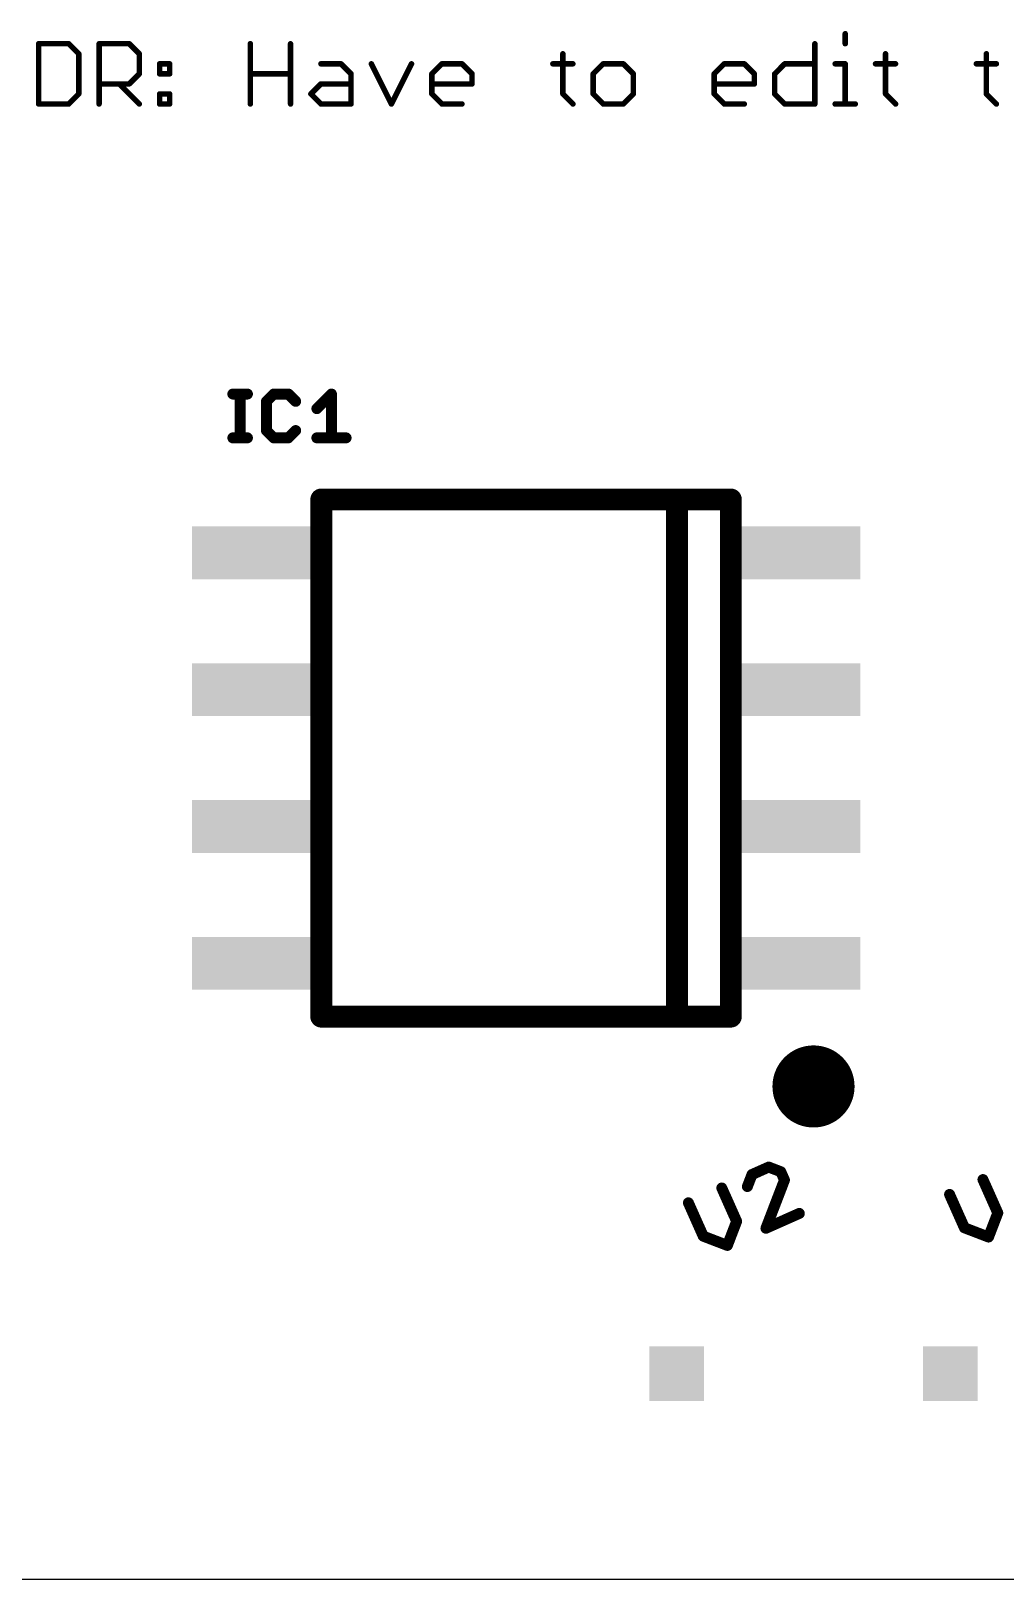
# Model space of a CAD drawing. Extents: x 0 to 102, y -4 to 29.
# Drawn here: x 50.02 to 59.05, y 0 to 14.37 of the extents above; entities that cross this region are included whole.
import ezdxf

# ---------------------------------------------------------------- set-up
doc = ezdxf.new("R2010")
doc.units = 0
for name, color, linetype in [('20', 53, 'CONTINUOUS'), ('21', 253, 'CONTINUOUS'), ('25', 253, 'CONTINUOUS'), ('51', 41, 'CONTINUOUS')]:
    doc.layers.add(name, color=color, linetype=linetype)

# ---------------------------------------------------------------- blocks, each defined once
blk = doc.blocks.new('RECT')
blk.add_solid([(-0.5, -0.5), (0.5, -0.5), (-0.5, 0.5), (0.5, 0.5)])

msp = doc.modelspace()

# ---------------------------------------------------------------- linework, layer by layer
at = {"layer": '20'}
msp.add_line((1.27, 0), (100.33, 0), dxfattribs=at)
at = {"layer": '21', "const_width": 0.2032}
for points in [[(52.71, 10.02), (56.51, 10.02)], [(56.51, 5.22), (52.71, 5.22)]]:
    msp.add_lwpolyline(points, dxfattribs=at)
at = {"layer": '21'}
for points, const_width in [([(52.71, 10.0708, 1), (52.71, 9.9692)], 0.1016), ([(56.51, 9.9692, 1), (56.51, 10.0708)], 0.1016), ([(52.71, 5.2708, 1), (52.71, 5.1692)], 0.1016), ([(56.51, 5.1692, 1), (56.51, 5.2708)], 0.1016), ([(57.277, 4.3815, 1), (57.277, 4.7625, 1), (57.277, 4.3815)], 0.381)]:
    msp.add_lwpolyline(points, format="xyb", dxfattribs=dict(at, const_width=const_width))
at = {"layer": '25', "const_width": 0.1016}
for points in [[(51.8894, 10.9985), (52.025, 10.9985)], [(51.9572, 10.5918), (51.9572, 10.9985)], [(52.2691, 10.9985), (52.2013, 10.9308)], [(52.2013, 10.9308), (52.2013, 10.6596)], [(52.4047, 10.9985), (52.2691, 10.9985)], [(52.4724, 10.9308), (52.4047, 10.9985)], [(52.669, 10.863), (52.8046, 10.9985)], [(52.8046, 10.9985), (52.8046, 10.5918)], [(51.8894, 10.5918), (52.025, 10.5918)], [(52.2013, 10.6596), (52.2691, 10.5918)], [(52.2691, 10.5918), (52.4047, 10.5918)], [(52.4047, 10.5918), (52.4724, 10.6596)], [(52.669, 10.5918), (52.9402, 10.5918)], [(56.7065, 3.7547), (56.6635, 3.6428)], [(56.8613, 3.8236), (56.7065, 3.7547)], [(56.8358, 3.2558), (57.0076, 3.7033)], [(56.9732, 3.7807), (56.8613, 3.8236)], [(57.0076, 3.7033), (56.9732, 3.7807)], [(58.9868, 3.398), (58.849, 3.7077)], [(56.5638, 3.3201), (56.4259, 3.6298)], [(58.5393, 3.5698), (58.6772, 3.2601)], [(56.1163, 3.4919), (56.2541, 3.1823)], [(58.9009, 3.1742), (58.9868, 3.398)], [(56.4779, 3.0964), (56.5638, 3.3201)], [(57.1455, 3.3936), (56.8358, 3.2558)], [(58.6772, 3.2601), (58.9009, 3.1742)], [(56.2541, 3.1823), (56.4779, 3.0964)]]:
    msp.add_lwpolyline(points, dxfattribs=at)
at = {"layer": '25', "const_width": 0.0508}
for points in [[(51.8894, 11.0239, 1), (51.8894, 10.9731)], [(51.9826, 10.9985, 1), (51.9318, 10.9985)], [(52.025, 10.9731, 1), (52.025, 11.0239)], [(52.2267, 10.9308, 1), (52.1759, 10.9308)], [(52.1833, 10.9487, 1), (52.2192, 10.9128)], [(52.2691, 11.0239, 1), (52.2691, 10.9731)], [(52.287, 10.9806, 1), (52.2511, 11.0165)], [(52.4226, 11.0165, 1), (52.3867, 10.9806)], [(52.4047, 10.9731, 1), (52.4047, 11.0239)], [(52.4545, 10.9128, 1), (52.4904, 10.9487)], [(52.83, 10.9985, 1), (52.7792, 10.9985)], [(52.8226, 10.9806, 1), (52.7867, 11.0165)], [(52.6511, 10.8809, 1), (52.687, 10.845)], [(51.8894, 10.6172, 1), (51.8894, 10.5664)], [(52.025, 10.5664, 1), (52.025, 10.6172)], [(52.2192, 10.6776, 1), (52.1833, 10.6416)], [(52.1759, 10.6596, 1), (52.2267, 10.6596)], [(52.2691, 10.6172, 1), (52.2691, 10.5664)], [(52.2511, 10.5738, 1), (52.287, 10.6098)], [(52.3867, 10.6098, 1), (52.4226, 10.5738)], [(52.4047, 10.5664, 1), (52.4047, 10.6172)], [(52.4904, 10.6416, 1), (52.4545, 10.6776)], [(52.669, 10.6172, 1), (52.669, 10.5664)], [(52.9402, 10.5664, 1), (52.9402, 10.6172)], [(51.9318, 10.5918, 1), (51.9826, 10.5918)], [(52.7792, 10.5918, 1), (52.83, 10.5918)], [(56.6961, 3.7779, 1), (56.7168, 3.7315)], [(56.7302, 3.7456, 1), (56.6827, 3.7638)], [(56.8704, 3.8473, 1), (56.8522, 3.7999)], [(56.8716, 3.8004, 1), (56.851, 3.8468)], [(56.9964, 3.791, 1), (56.95, 3.7703)], [(56.9641, 3.757, 1), (56.9823, 3.8044)], [(57.0313, 3.6942, 1), (56.9839, 3.7124)], [(56.9844, 3.6929, 1), (57.0308, 3.7136)], [(58.8722, 3.718, 1), (58.8258, 3.6973)], [(56.4491, 3.6401, 1), (56.4027, 3.6195)], [(56.6398, 3.6519, 1), (56.6872, 3.6337)], [(58.5625, 3.5801, 1), (58.5161, 3.5595)], [(56.1395, 3.5023, 1), (56.0931, 3.4816)], [(59.0105, 3.3889, 1), (58.9631, 3.4071)], [(56.5875, 3.311, 1), (56.5401, 3.3292)], [(56.5406, 3.3098, 1), (56.587, 3.3305)], [(57.1558, 3.3704, 1), (57.1352, 3.4168)], [(58.6863, 3.2839, 1), (58.6681, 3.2364)], [(58.9636, 3.3877, 1), (59.01, 3.4083)], [(56.2632, 3.206, 1), (56.245, 3.1586)], [(56.2309, 3.1719, 1), (56.2773, 3.1926)], [(56.8255, 3.279, 1), (56.8462, 3.2325)], [(56.8121, 3.2649, 1), (56.8596, 3.2466)], [(58.654, 3.2498, 1), (58.7004, 3.2705)], [(58.8772, 3.1833, 1), (58.9246, 3.1651)], [(58.8918, 3.1505, 1), (58.91, 3.198)], [(56.4542, 3.1055, 1), (56.5016, 3.0873)], [(56.4688, 3.0727, 1), (56.487, 3.1201)]]:
    msp.add_lwpolyline(points, format="xyb", dxfattribs=at)
at = {"layer": '51'}
for points, const_width in [([(57.5711, 14.3431), (57.5711, 14.2499)], 0.0508), ([(50.0874, 14.2499), (50.0874, 13.6906)], 0.0508), ([(50.367, 14.2499), (50.0874, 14.2499)], 0.0508), ([(50.4602, 14.1567), (50.367, 14.2499)], 0.0508), ([(50.6487, 13.6906), (50.6487, 14.2499)], 0.0508), ([(50.6487, 14.2499), (50.9283, 14.2499)], 0.0508), ([(50.9283, 14.2499), (51.0215, 14.1567)], 0.0508), ([(52.0519, 13.6906), (52.0519, 14.2499)], 0.0508), ([(52.4248, 14.2499), (52.4248, 13.6906)], 0.0508), ([(57.2895, 14.2499), (57.2895, 13.6906)], 0.0508), ([(50.4602, 13.7838), (50.4602, 14.1567)], 0.0508), ([(51.0215, 14.1567), (51.0215, 13.9702)], 0.0508), ([(51.21, 14.0635), (51.3032, 14.0635)], 0.0508), ([(51.21, 13.9702), (51.21, 14.0635)], 0.0508), ([(51.3032, 14.0635), (51.3032, 13.9702)], 0.0508), ([(52.7065, 14.0635), (52.8929, 14.0635)], 0.0508), ([(52.8929, 14.0635), (52.9861, 13.9702)], 0.0508), ([(53.1746, 14.0635), (53.361, 13.6906)], 0.0508), ([(53.361, 13.6906), (53.5474, 14.0635)], 0.0508), ([(53.7359, 13.9702), (53.8291, 14.0635)], 0.0508), ([(53.8291, 14.0635), (54.0155, 14.0635)], 0.0508), ([(54.0155, 14.0635), (54.1087, 13.9702)], 0.0508), ([(54.8585, 14.0635), (55.0449, 14.0635)], 0.0508), ([(54.9517, 14.1567), (54.9517, 13.7838)], 0.0508), ([(55.3259, 14.0635), (55.2327, 13.9702)], 0.0508), ([(55.5123, 14.0635), (55.3259, 14.0635)], 0.0508), ([(55.6055, 13.9702), (55.5123, 14.0635)], 0.0508), ([(56.3553, 13.9702), (56.4485, 14.0635)], 0.0508), ([(56.4485, 14.0635), (56.635, 14.0635)], 0.0508), ([(56.635, 14.0635), (56.7282, 13.9702)], 0.0508), ([(56.9166, 13.9702), (57.0098, 14.0635)], 0.0508), ([(57.0098, 14.0635), (57.2895, 14.0635)], 0.0508), ([(57.4779, 14.0635), (57.5711, 14.0635)], 0.0508), ([(57.5711, 14.0635), (57.5711, 13.6906)], 0.0508), ([(57.8521, 14.0635), (58.0386, 14.0635)], 0.0508), ([(57.9454, 14.1567), (57.9454, 13.7838)], 0.0508), ([(58.7877, 14.0635), (58.9741, 14.0635)], 0.0508), ([(58.8809, 14.1567), (58.8809, 13.7838)], 0.0508), ([(51.0215, 13.9702), (50.9283, 13.877)], 0.0508), ([(51.3032, 13.9702), (51.21, 13.9702)], 0.0508), ([(52.0519, 13.9702), (52.4248, 13.9702)], 0.0508), ([(52.9861, 13.9702), (52.9861, 13.6906)], 0.0508), ([(53.7359, 13.7838), (53.7359, 13.9702)], 0.0508), ([(54.1087, 13.9702), (54.1087, 13.877)], 0.0508), ([(55.2327, 13.9702), (55.2327, 13.7838)], 0.0508), ([(55.6055, 13.7838), (55.6055, 13.9702)], 0.0508), ([(56.3553, 13.7838), (56.3553, 13.9702)], 0.0508), ([(56.7282, 13.9702), (56.7282, 13.877)], 0.0508), ([(56.9166, 13.7838), (56.9166, 13.9702)], 0.0508), ([(50.367, 13.6906), (50.4602, 13.7838)], 0.0508), ([(50.9283, 13.877), (50.6487, 13.877)], 0.0508), ([(50.8351, 13.877), (51.0215, 13.6906)], 0.0508), ([(51.21, 13.7838), (51.3032, 13.7838)], 0.0508), ([(51.21, 13.6906), (51.21, 13.7838)], 0.0508), ([(51.3032, 13.7838), (51.3032, 13.6906)], 0.0508), ([(52.6133, 13.7838), (52.7065, 13.877)], 0.0508), ([(52.7065, 13.6906), (52.6133, 13.7838)], 0.0508), ([(52.7065, 13.877), (52.9861, 13.877)], 0.0508), ([(54.1087, 13.877), (53.7359, 13.877)], 0.0508), ([(53.8291, 13.6906), (53.7359, 13.7838)], 0.0508), ([(54.9517, 13.7838), (55.0449, 13.6906)], 0.0508), ([(55.2327, 13.7838), (55.3259, 13.6906)], 0.0508), ([(55.5123, 13.6906), (55.6055, 13.7838)], 0.0508), ([(56.7282, 13.877), (56.3553, 13.877)], 0.0508), ([(56.4485, 13.6906), (56.3553, 13.7838)], 0.0508), ([(57.0098, 13.6906), (56.9166, 13.7838)], 0.0508), ([(57.9454, 13.7838), (58.0386, 13.6906)], 0.0508), ([(58.8809, 13.7838), (58.9741, 13.6906)], 0.0508), ([(50.0874, 13.6906), (50.367, 13.6906)], 0.0508), ([(51.3032, 13.6906), (51.21, 13.6906)], 0.0508), ([(52.9861, 13.6906), (52.7065, 13.6906)], 0.0508), ([(54.0155, 13.6906), (53.8291, 13.6906)], 0.0508), ([(55.3259, 13.6906), (55.5123, 13.6906)], 0.0508), ([(56.635, 13.6906), (56.4485, 13.6906)], 0.0508), ([(57.2895, 13.6906), (57.0098, 13.6906)], 0.0508), ([(57.4779, 13.6906), (57.6644, 13.6906)], 0.0508), ([(52.71, 10.02), (56.01, 10.02)], 0.2032), ([(52.71, 5.22), (52.71, 10.02)], 0.2032), ([(56.01, 10.02), (56.51, 10.02)], 0.2032), ([(56.01, 10.02), (56.01, 5.22)], 0.2032), ([(56.51, 10.02), (56.51, 5.22)], 0.2032), ([(56.01, 5.22), (52.71, 5.22)], 0.2032), ([(56.51, 5.22), (56.01, 5.22)], 0.2032)]:
    msp.add_lwpolyline(points, dxfattribs=dict(at, const_width=const_width))
for points, const_width in [([(57.5838, 14.3431, 1), (57.5584, 14.3431)], 0.0254), ([(50.1001, 14.2499, 1), (50.0747, 14.2499)], 0.0254), ([(50.0874, 14.2626, 1), (50.0874, 14.2372)], 0.0254), ([(50.376, 14.2589, 1), (50.358, 14.2409)], 0.0254), ([(50.367, 14.2372, 1), (50.367, 14.2626)], 0.0254), ([(50.6614, 14.2499, 1), (50.636, 14.2499)], 0.0254), ([(50.6487, 14.2626, 1), (50.6487, 14.2372)], 0.0254), ([(50.9373, 14.2589, 1), (50.9193, 14.2409)], 0.0254), ([(50.9283, 14.2372, 1), (50.9283, 14.2626)], 0.0254), ([(52.0646, 14.2499, 1), (52.0392, 14.2499)], 0.0254), ([(52.4375, 14.2499, 1), (52.4121, 14.2499)], 0.0254), ([(57.3022, 14.2499, 1), (57.2768, 14.2499)], 0.0254), ([(57.5584, 14.2499, 1), (57.5838, 14.2499)], 0.0254), ([(50.4729, 14.1567, 1), (50.4475, 14.1567)], 0.0254), ([(50.4512, 14.1477, 1), (50.4692, 14.1656)], 0.0254), ([(51.0342, 14.1567, 1), (51.0088, 14.1567)], 0.0254), ([(51.0125, 14.1477, 1), (51.0305, 14.1656)], 0.0254), ([(51.21, 14.0762, 1), (51.21, 14.0508)], 0.0254), ([(51.2227, 14.0635, 1), (51.1973, 14.0635)], 0.0254), ([(51.3159, 14.0635, 1), (51.2905, 14.0635)], 0.0254), ([(51.3032, 14.0508, 1), (51.3032, 14.0762)], 0.0254), ([(52.7065, 14.0762, 1), (52.7065, 14.0508)], 0.0254), ([(52.9019, 14.0724, 1), (52.8839, 14.0545)], 0.0254), ([(52.8929, 14.0508, 1), (52.8929, 14.0762)], 0.0254), ([(53.1859, 14.0691, 1), (53.1632, 14.0578)], 0.0254), ([(53.5588, 14.0578, 1), (53.5361, 14.0691)], 0.0254), ([(53.8291, 14.0762, 1), (53.8291, 14.0508)], 0.0254), ([(53.8381, 14.0545, 1), (53.8201, 14.0724)], 0.0254), ([(54.0245, 14.0724, 1), (54.0065, 14.0545)], 0.0254), ([(54.0155, 14.0508, 1), (54.0155, 14.0762)], 0.0254), ([(54.8585, 14.0762, 1), (54.8585, 14.0508)], 0.0254), ([(54.9644, 14.1567, 1), (54.939, 14.1567)], 0.0254), ([(55.0449, 14.0508, 1), (55.0449, 14.0762)], 0.0254), ([(55.3259, 14.0762, 1), (55.3259, 14.0508)], 0.0254), ([(55.3349, 14.0545, 1), (55.3169, 14.0724)], 0.0254), ([(55.5213, 14.0724, 1), (55.5034, 14.0545)], 0.0254), ([(55.5123, 14.0508, 1), (55.5123, 14.0762)], 0.0254), ([(56.4485, 14.0762, 1), (56.4485, 14.0508)], 0.0254), ([(56.4575, 14.0545, 1), (56.4395, 14.0724)], 0.0254), ([(56.6439, 14.0724, 1), (56.626, 14.0545)], 0.0254), ([(56.635, 14.0508, 1), (56.635, 14.0762)], 0.0254), ([(57.0098, 14.0762, 1), (57.0098, 14.0508)], 0.0254), ([(57.0188, 14.0545, 1), (57.0009, 14.0724)], 0.0254), ([(57.2895, 14.0508, 1), (57.2895, 14.0762)], 0.0254), ([(57.4779, 14.0762, 1), (57.4779, 14.0508)], 0.0254), ([(57.5838, 14.0635, 1), (57.5584, 14.0635)], 0.0254), ([(57.5711, 14.0508, 1), (57.5711, 14.0762)], 0.0254), ([(57.8521, 14.0762, 1), (57.8521, 14.0508)], 0.0254), ([(57.9581, 14.1567, 1), (57.9327, 14.1567)], 0.0254), ([(58.0386, 14.0508, 1), (58.0386, 14.0762)], 0.0254), ([(58.7877, 14.0762, 1), (58.7877, 14.0508)], 0.0254), ([(58.8936, 14.1567, 1), (58.8682, 14.1567)], 0.0254), ([(58.9741, 14.0508, 1), (58.9741, 14.0762)], 0.0254), ([(51.0088, 13.9702, 1), (51.0342, 13.9702)], 0.0254), ([(51.0305, 13.9613, 1), (51.0125, 13.9792)], 0.0254), ([(51.21, 13.9829, 1), (51.21, 13.9575)], 0.0254), ([(51.1973, 13.9702, 1), (51.2227, 13.9702)], 0.0254), ([(51.2905, 13.9702, 1), (51.3159, 13.9702)], 0.0254), ([(51.3032, 13.9575, 1), (51.3032, 13.9829)], 0.0254), ([(52.0519, 13.9829, 1), (52.0519, 13.9575)], 0.0254), ([(52.4248, 13.9575, 1), (52.4248, 13.9829)], 0.0254), ([(52.9988, 13.9702, 1), (52.9734, 13.9702)], 0.0254), ([(52.9771, 13.9613, 1), (52.9951, 13.9792)], 0.0254), ([(53.7486, 13.9702, 1), (53.7232, 13.9702)], 0.0254), ([(53.7269, 13.9792, 1), (53.7448, 13.9613)], 0.0254), ([(54.1214, 13.9702, 1), (54.096, 13.9702)], 0.0254), ([(54.0997, 13.9613, 1), (54.1177, 13.9792)], 0.0254), ([(55.2454, 13.9702, 1), (55.22, 13.9702)], 0.0254), ([(55.2237, 13.9792, 1), (55.2417, 13.9613)], 0.0254), ([(55.6182, 13.9702, 1), (55.5928, 13.9702)], 0.0254), ([(55.5966, 13.9613, 1), (55.6145, 13.9792)], 0.0254), ([(56.368, 13.9702, 1), (56.3426, 13.9702)], 0.0254), ([(56.3463, 13.9792, 1), (56.3643, 13.9613)], 0.0254), ([(56.7409, 13.9702, 1), (56.7155, 13.9702)], 0.0254), ([(56.7192, 13.9613, 1), (56.7371, 13.9792)], 0.0254), ([(56.9293, 13.9702, 1), (56.9039, 13.9702)], 0.0254), ([(56.9076, 13.9792, 1), (56.9256, 13.9613)], 0.0254), ([(50.4475, 13.7838, 1), (50.4729, 13.7838)], 0.0254), ([(50.4692, 13.7748, 1), (50.4512, 13.7928)], 0.0254), ([(50.6487, 13.8897, 1), (50.6487, 13.8643)], 0.0254), ([(50.8441, 13.886, 1), (50.8261, 13.868)], 0.0254), ([(50.9193, 13.886, 1), (50.9373, 13.868)], 0.0254), ([(50.9283, 13.8643, 1), (50.9283, 13.8897)], 0.0254), ([(51.21, 13.7965, 1), (51.21, 13.7711)], 0.0254), ([(51.2227, 13.7838, 1), (51.1973, 13.7838)], 0.0254), ([(51.3159, 13.7838, 1), (51.2905, 13.7838)], 0.0254), ([(51.3032, 13.7711, 1), (51.3032, 13.7965)], 0.0254), ([(52.6222, 13.7928, 1), (52.6043, 13.7748)], 0.0254), ([(52.6043, 13.7928, 1), (52.6222, 13.7748)], 0.0254), ([(52.7065, 13.8897, 1), (52.7065, 13.8643)], 0.0254), ([(52.7154, 13.868, 1), (52.6975, 13.886)], 0.0254), ([(52.9861, 13.8643, 1), (52.9861, 13.8897)], 0.0254), ([(53.7359, 13.8897, 1), (53.7359, 13.8643)], 0.0254), ([(53.7448, 13.7928, 1), (53.7269, 13.7748)], 0.0254), ([(53.7232, 13.7838, 1), (53.7486, 13.7838)], 0.0254), ([(54.096, 13.877, 1), (54.1214, 13.877)], 0.0254), ([(54.1087, 13.8643, 1), (54.1087, 13.8897)], 0.0254), ([(54.9607, 13.7928, 1), (54.9427, 13.7748)], 0.0254), ([(54.939, 13.7838, 1), (54.9644, 13.7838)], 0.0254), ([(55.2417, 13.7928, 1), (55.2237, 13.7748)], 0.0254), ([(55.22, 13.7838, 1), (55.2454, 13.7838)], 0.0254), ([(55.5928, 13.7838, 1), (55.6182, 13.7838)], 0.0254), ([(55.6145, 13.7748, 1), (55.5966, 13.7928)], 0.0254), ([(56.3553, 13.8897, 1), (56.3553, 13.8643)], 0.0254), ([(56.3643, 13.7928, 1), (56.3463, 13.7748)], 0.0254), ([(56.3426, 13.7838, 1), (56.368, 13.7838)], 0.0254), ([(56.7155, 13.877, 1), (56.7409, 13.877)], 0.0254), ([(56.7282, 13.8643, 1), (56.7282, 13.8897)], 0.0254), ([(56.9256, 13.7928, 1), (56.9076, 13.7748)], 0.0254), ([(56.9039, 13.7838, 1), (56.9293, 13.7838)], 0.0254), ([(57.9543, 13.7928, 1), (57.9364, 13.7748)], 0.0254), ([(57.9327, 13.7838, 1), (57.9581, 13.7838)], 0.0254), ([(58.8898, 13.7928, 1), (58.8719, 13.7748)], 0.0254), ([(58.8682, 13.7838, 1), (58.8936, 13.7838)], 0.0254), ([(50.0874, 13.7033, 1), (50.0874, 13.6779)], 0.0254), ([(50.0747, 13.6906, 1), (50.1001, 13.6906)], 0.0254), ([(50.358, 13.6996, 1), (50.376, 13.6816)], 0.0254), ([(50.367, 13.6779, 1), (50.367, 13.7033)], 0.0254), ([(50.636, 13.6906, 1), (50.6614, 13.6906)], 0.0254), ([(51.0125, 13.6816, 1), (51.0305, 13.6996)], 0.0254), ([(51.21, 13.7033, 1), (51.21, 13.6779)], 0.0254), ([(51.1973, 13.6906, 1), (51.2227, 13.6906)], 0.0254), ([(51.2905, 13.6906, 1), (51.3159, 13.6906)], 0.0254), ([(51.3032, 13.6779, 1), (51.3032, 13.7033)], 0.0254), ([(52.0392, 13.6906, 1), (52.0646, 13.6906)], 0.0254), ([(52.4121, 13.6906, 1), (52.4375, 13.6906)], 0.0254), ([(52.7065, 13.7033, 1), (52.7065, 13.6779)], 0.0254), ([(52.6975, 13.6816, 1), (52.7154, 13.6996)], 0.0254), ([(52.9734, 13.6906, 1), (52.9988, 13.6906)], 0.0254), ([(52.9861, 13.6779, 1), (52.9861, 13.7033)], 0.0254), ([(53.3496, 13.6963, 1), (53.3723, 13.6849)], 0.0254), ([(53.3496, 13.6849, 1), (53.3723, 13.6963)], 0.0254), ([(53.8291, 13.7033, 1), (53.8291, 13.6779)], 0.0254), ([(53.8201, 13.6816, 1), (53.8381, 13.6996)], 0.0254), ([(54.0155, 13.6779, 1), (54.0155, 13.7033)], 0.0254), ([(55.0359, 13.6816, 1), (55.0539, 13.6996)], 0.0254), ([(55.3259, 13.7033, 1), (55.3259, 13.6779)], 0.0254), ([(55.3169, 13.6816, 1), (55.3349, 13.6996)], 0.0254), ([(55.5034, 13.6996, 1), (55.5213, 13.6816)], 0.0254), ([(55.5123, 13.6779, 1), (55.5123, 13.7033)], 0.0254), ([(56.4485, 13.7033, 1), (56.4485, 13.6779)], 0.0254), ([(56.4395, 13.6816, 1), (56.4575, 13.6996)], 0.0254), ([(56.635, 13.6779, 1), (56.635, 13.7033)], 0.0254), ([(57.0098, 13.7033, 1), (57.0098, 13.6779)], 0.0254), ([(57.0009, 13.6816, 1), (57.0188, 13.6996)], 0.0254), ([(57.2768, 13.6906, 1), (57.3022, 13.6906)], 0.0254), ([(57.2895, 13.6779, 1), (57.2895, 13.7033)], 0.0254), ([(57.4779, 13.7033, 1), (57.4779, 13.6779)], 0.0254), ([(57.5584, 13.6906, 1), (57.5838, 13.6906)], 0.0254), ([(57.6644, 13.6779, 1), (57.6644, 13.7033)], 0.0254), ([(58.0296, 13.6816, 1), (58.0475, 13.6996)], 0.0254), ([(58.9651, 13.6816, 1), (58.9831, 13.6996)], 0.0254), ([(52.71, 10.0708, 1), (52.71, 9.9692)], 0.1016), ([(52.7608, 10.02, 1), (52.6592, 10.02)], 0.1016), ([(56.01, 10.0708, 1), (56.01, 9.9692)], 0.1016), ([(56.0608, 10.02, 1), (55.9592, 10.02)], 0.1016), ([(56.01, 9.9692, 1), (56.01, 10.0708)], 0.1016), ([(56.5608, 10.02, 1), (56.4592, 10.02)], 0.1016), ([(56.51, 9.9692, 1), (56.51, 10.0708)], 0.1016), ([(52.71, 5.2708, 1), (52.71, 5.1692)], 0.1016), ([(56.01, 5.2708, 1), (56.01, 5.1692)], 0.1016), ([(56.01, 5.1692, 1), (56.01, 5.2708)], 0.1016), ([(56.51, 5.1692, 1), (56.51, 5.2708)], 0.1016), ([(52.6592, 5.22, 1), (52.7608, 5.22)], 0.1016), ([(55.9592, 5.22, 1), (56.0608, 5.22)], 0.1016), ([(56.4592, 5.22, 1), (56.5608, 5.22)], 0.1016)]:
    msp.add_lwpolyline(points, format="xyb", dxfattribs=dict(at, const_width=const_width))

# ---------------------------------------------------------------- block references
at = {"layer": '51', "xscale": 0.49, "yscale": 1.1, "rotation": 90}
for p in [(52.06, 9.525), (57.16, 9.525), (52.06, 8.255), (57.16, 8.255), (52.06, 6.985), (57.16, 6.985), (52.06, 5.715), (57.16, 5.715)]:
    msp.add_blockref('RECT', p, dxfattribs=at)
at = {"layer": '51', "xscale": 0.508, "yscale": 0.508}
for p in [(56.007, 1.905), (58.547, 1.905)]:
    msp.add_blockref('RECT', p, dxfattribs=at)

doc.saveas('drawing.dxf')
